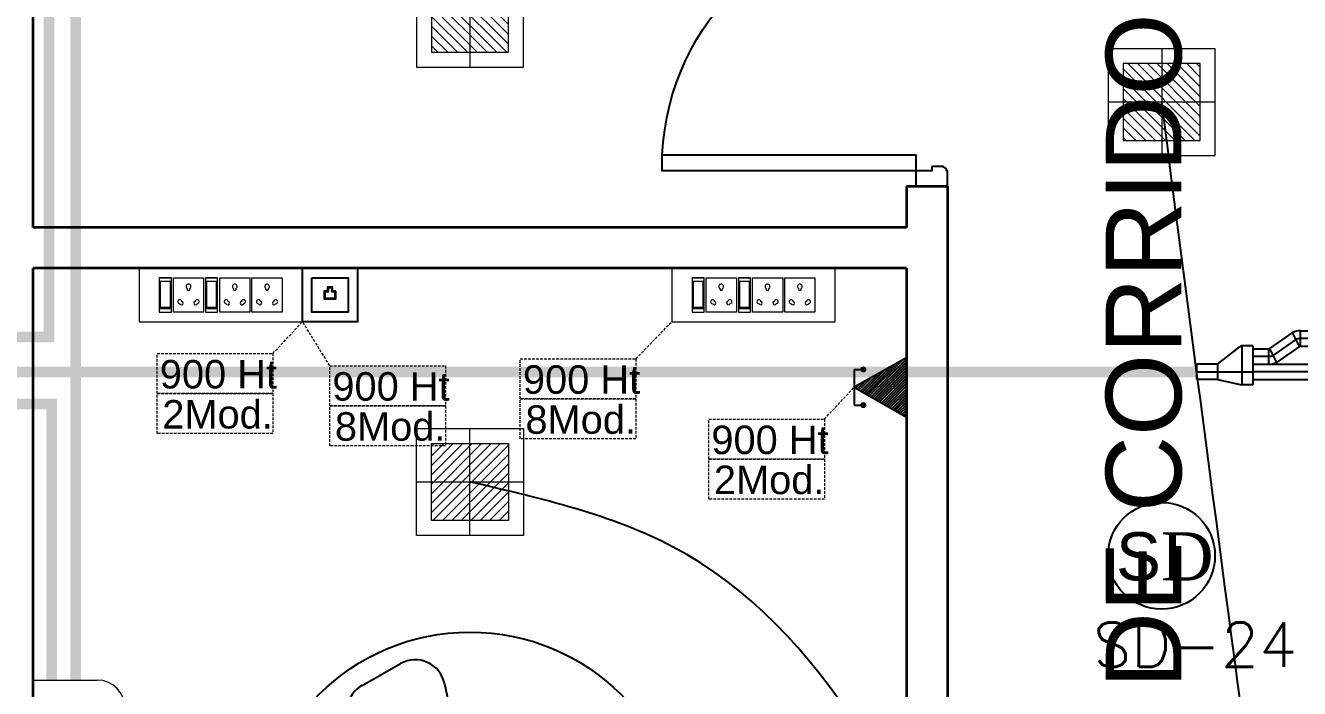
# Model space of a CAD drawing. Extents: x 3505867 to 3988380, y -625948 to -590408.
# Drawn here: x 3528217 to 3531795, y -601061 to -599198 of the extents above; entities that cross this region are included whole.
import ezdxf
from ezdxf.enums import TextEntityAlignment as Align

# ---------------------------------------------------------------- set-up
doc = ezdxf.new("R2010")
doc.units = 0
doc.header["$LTSCALE"] = 6
doc.header["$MEASUREMENT"] = 0
for name, pattern in [('1', [0]), ('CONTINU', [0]), ('DASHED2', [0.375, 0.25, -0.125])]:
    doc.linetypes.add(name, pattern=pattern)
doc.layers.get('0').update_dxf_attribs({"linetype": 'CONTINUOUS'})
for name, color, linetype, lineweight in [('1Y-JOINT', 1, 'CONTINUOUS', 25), ('ELE- DBS', 1, 'CONTINUOUS', 9), ('ELE-24W EMERGENCY  LED LIGHT', 5, 'CONTINUOUS', 18), ('ELE-24W LED LIGHT', 1, 'CONTINUOUS', 18), ('ELE-2NOS OF 6-16 RAW POWER SOCKET', 1, 'CONTINUOUS', 20), ('ELE-3NOS 6-16A POWER SOCKET', 5, 'CONTINUOUS', 25), ('ELE. 2N0S OF 6-16 UPS SOCKETS', 191, 'CONTINUOUS', 15), ('ELE. DB', 1, 'CONTINUOUS', 9), ('FA-BELOW SMOKE DERECTOR', 1, 'CONTINUOUS', 25), ('HTL-AC UNIT', 5, 'CONTINUOUS', 25), ('M-VRF- CKT', 5, 'CONTINUOUS', 30), ('MEP_HVAC_VRF_COPPER_PIPE', 6, 'CONTINUOUS', 9), ('vrf', 6, 'CONTINUOUS', 30), ('WALL', 10, 'CONTINUOUS', 35)]:
    doc.layers.add(name, color=color, linetype=linetype, lineweight=lineweight)
for name, color, linetype in [('24W RAW POWER', 1, 'CONTINUOUS'), ('24W UPS POWER LIGHT', 5, 'CONTINUOUS'), ('AC CKT-8', 110, 'CONTINUOUS'), ('DIM', 7, 'CONTINUOUS'), ('DOOR', 44, 'CONTINUOUS'), ('ELE-1200MM CEILINGFAN', 6, 'CONTINUOUS'), ('ELE-8M 6-16A UPS SOCKET', 223, 'CONTINUOUS'), ('ELE-TEL POINT', 4, 'CONTINUOUS'), ('ELE.LAN POINT', 3, 'CONTINUOUS'), ('FA-FIRE TEXT', 7, 'CONTINUOUS'), ('HTL-COPPER PIPE', 6, 'CONTINUOUS'), ('HVAC_HI_WALL_1TR', 1, 'CONTINUOUS'), ('LV.CC CEMARA', 66, 'CONTINUOUS'), ('M HVAC HIGH WALL UNIT', 3, 'CONTINUOUS'), ('MEP_HVAC_DRAIN_PIPE', 7, 'CONTINUOUS'), ('TEXT', 5, 'CONTINUOUS')]:
    doc.layers.add(name, color=color, linetype=linetype)
doc.layers.add('CFT_LOOPING', color=7, linetype='1', lineweight=0, true_color=0xd6d600)
doc.layers.add('ELE-LIGHTING WIRING', color=7, linetype='CONTINUOUS', true_color=0x63d7b6)
doc.styles.add('ARIAL', font='')
doc.styles.add('PDF Times New Roman', font='')
doc.styles.add('ROMANS', font='romans.shx')
doc.styles.get("Standard").update_dxf_attribs({"font": 'SIMPLEX'})
doc.styles.get('ARIAL').set_extended_font_data('Arial')
doc.styles.get('PDF Times New Roman').set_extended_font_data('Times New Roman')

# ---------------------------------------------------------------- blocks, each defined once
blk = doc.blocks.new('Z$W@#1841')
at = {"layer": 'DOOR'}
blk.add_lwpolyline([(482.4958492562516, 633.1520239433992), (482.4958492562516, -167.4081328623782), (532.9958492040975, -167.4081328623782), (532.9958492040975, 633.1520239433992)], close=True, dxfattribs=at)
for points in [[(-254.0643076240316, -217.9081328102244), (-267.56430760168, -217.9081328102244), (-267.56430760168, -167.4081328623784), (-317.2842284537333, -167.4081328623784), (-317.2842284537333, -267.4081327133668), (-267.56430760168, -267.4081327133668), (-267.56430760168, -265.1581327170921, 0.4142135623730951), (-256.3143076203064, -253.9081327357186), (-254.0643076240317, -253.9081327357186)], [(519.4958492264492, -217.9081328102242), (532.9958492040975, -217.9081328102242), (532.9958492040975, -167.4081328623782), (582.7157700561507, -167.4081328623782), (582.7157700561507, -267.4081327133666), (532.9958492040975, -267.4081327133666), (532.9958492040975, -265.1581327170919, -0.4142135623730951), (521.7458492227239, -253.9081327357184), (519.4958492264492, -253.9081327357184)]]:
    blk.add_lwpolyline(points, format="xyb", close=True, dxfattribs=at)
at = {"layer": 'DOOR', "color": 145}
blk.add_arc((518.3991009487806, -152.1393686359187), 786.1117062741538, 92.61772036991374, 181.1129344054778, dxfattribs=at)
blk = doc.blocks.new('CIVIL IVF')
at = {"layer": 'WALL', "color": 8, "linetype": 'ByBlock'}
for p, q in [((-15555.0166588258, 14172.67209221423), (-15555, 17415.17209221376)), ((-13102.84483534331, 14287.67209221423), (-13102.84483534331, 14172.67209221423)), ((-12987.84483534284, 14287.67209221423), (-13102.84483534284, 14287.67209221423)), ((-12987.84483534331, 14287.67209221423), (-12987.84483534331, 11730.17232276779)), ((-13102.84483534331, 14172.67209221423), (-15555.0166588258, 14172.67209221423)), ((-15555.03011209238, 11450.17151167896), (-15555.0172393606, 14057.67209221469)), ((-13102.84483534331, 14057.67209221469), (-15555.0172393606, 14057.67209221469)), ((-13102.84483534331, 14057.67209221469), (-13102.84483534331, 11730.17232276779))]:
    blk.add_line(p, q, dxfattribs=at)
at = {"layer": 'DOOR', "color": 8, "linetype": 'Continuous', "xscale": -0.8888888889923692, "yscale": 0.8888888889923692, "zscale": 0.8888888888759539, "rotation": 89.99999999999977}
blk.add_blockref('Z$W@#1841', (-13225.54095370416, 14805.64166645426), dxfattribs=at)
at = {"layer": 'DIM', "color": 8, "style": 'ARIAL'}
blk.add_text('1200 WIDE CORRIDOR', height=212.5, rotation=90, dxfattribs=at).set_placement((-12266.77096052142, 13380.2199477168), align=Align.BOTTOM_CENTER)
blk = doc.blocks.new('24w led emeregency')
at = {"layer": 'ELE-24W EMERGENCY  LED LIGHT'}
h = blk.add_hatch(dxfattribs=at)
h.set_pattern_fill('ANSI31', scale=166.666666666665, style=0)
h.set_pattern_definition([(45, (0, 0), (-14.73139127471959, 14.7313912747196), [])])
h.paths.add_polyline_path([(-115.397401795839, -115.397401795839), (-115.397401795839, 115.397401795839), (115.397401795839, 115.397401795839), (115.397401795839, -115.397401795839)])
at = {"layer": 'ELE-24W EMERGENCY  LED LIGHT', "color": 5}
for p, q in [((0, 160), (0, -160)), ((-160, 0), (160, 0))]:
    blk.add_line(p, q, dxfattribs=at)
for points in [[(-160, -160), (-160, 160), (160, 160), (160, -160)], [(-115.397401795839, -115.397401795839), (-115.397401795839, 115.397401795839), (115.397401795839, 115.397401795839), (115.397401795839, -115.397401795839)]]:
    blk.add_lwpolyline(points, close=True, dxfattribs=at)
blk = doc.blocks.new('24w led light')
at = {"layer": 'ELE-24W LED LIGHT', "color": 1, "lineweight": 0}
for p, q in [((159.0000000012145, 158.9999999986694), (-159.9999999987274, 159.0000000012225)), ((-159.9999999987274, 159.0000000012225), (-160.0000000012806, -159.9999999987194)), ((-0.5000000012805742, -159.999999999996), (-0.4999999987274407, 158.999999999946)), ((158.9999999987194, -160.0000000012726), (159.0000000012145, 158.9999999986694)), ((114.5367849160933, 114.5367849143026), (-115.5367849143026, 114.5367849161594)), ((-115.5367849143026, 114.5367849161594), (-115.5367849161594, -115.5367849143526)), ((114.5367849144106, -91.7112528255815), (-91.71125282390676, 114.5367849159273)), ((114.5367849147007, -63.51536992577766), (-63.51536992410293, 114.5367849156952)), ((114.5367849149328, -35.31948702603185), (-35.31948702429909, 114.5367849155211)), ((114.5367849151069, -7.123604126228013), (-7.123604124495255, 114.536784915289)), ((114.536784915339, 21.07227877357582), (21.07227877536661, 114.5367849150569)), ((114.5367849155711, 49.26816167332163), (49.26816167511242, 114.5367849148248)), ((114.5367849158032, 77.46404457312546), (77.46404457497428, 114.5367849145927)), ((114.5367849160353, 105.6599274730454), (105.6599274747201, 114.5367849143606)), ((114.5367849142945, -115.5367849162094), (114.5367849160933, 114.5367849143026)), ((110.1664341049445, -115.5367849160353), (-115.5367849143606, 110.1664341068094)), ((81.97055120514068, -115.5367849159193), (-115.5367849145927, 81.97055120700553)), ((53.77466830533685, -115.5367849157452), (-115.5367849147668, 53.77466830725971)), ((25.57878540547499, -115.536784915397), (-115.5367849150569, 25.57878540745588)), ((-160.000000000004, -0.4999999987194258), (158.999999999996, -0.5000000012725593)), ((-2.617097494328851, -115.5367849151649), (-115.536784915231, -2.617097492464012)), ((-30.81298039413269, -115.5367849150489), (-115.5367849154631, -30.81298039220982)), ((-59.00886329393652, -115.5367849148168), (-115.5367849156952, -59.00886329212971)), ((-87.20474619374036, -115.5367849144686), (-115.5367849159273, -87.20474619181749)), ((-115.4006290935442, -115.5367849142945), (-115.5367849161594, -115.4006290915633)), ((-115.5367849161594, -115.5367849143526), (114.5367849142945, -115.5367849162094)), ((-160.0000000012806, -159.9999999987194), (158.9999999987194, -160.0000000012726))]:
    blk.add_line(p, q, dxfattribs=at)
blk = doc.blocks.new('A$C07FB25EA')
at = {"layer": 'ELE-1200MM CEILINGFAN', "color": 3}
for p, q in [((6.532776267500593, 13.36735990063607), (9.466628320107704, 11.64112324596863)), ((0.2555713899018883, 2.637343919337582), (3.168330920685548, 12.07415516399124)), ((9.838218455632159, 7.943537505430868), (2.358767898105725, 1.207109641702118)), ((-11.7984145034352, 4.548378357842012), (-2.224771563924151, 1.439198100535577)), ((-14.84286138923198, -1.026129745423532), (-14.81482261964993, 2.37777899041248)), ((-2.411792527615034, -1.097340643536882), (-12.04069056159642, -3.293222517087997)), ((2.156221137716784, -1.540003275806157), (8.872359640910874, -8.780932646906876)), ((1.960196047803038, -12.49191586327652), (-0.1339963341779367, -2.646307742243152)), ((8.31008512173139, -12.34123015521618), (5.348194299542229, -14.01890223638475))]:
    blk.add_line(p, q, dxfattribs=at)
at = {"layer": 'ELE-1200MM CEILINGFAN', "color": 5, "ltscale": 10}
blk.add_circle((0, 0), 16.44920765180997, dxfattribs=at)
at = {"layer": 'ELE-1200MM CEILINGFAN', "color": 3}
for radius in [2.649698036423876, 1.57768634052507]:
    blk.add_circle((0, 0), radius, dxfattribs=at)
for centre, radius, start, end in [((5.364932230608247, 11.38253260855709), 2.302911, 59.52805232013018, 162.5228544712673), ((8.29878428322263, 9.656295953875087), 2.302911, 311.9493309576654, 59.52805232013018), ((-12.51198974412546, 2.358810032856127), 2.302911000000001, 71.9493309579858, 179.5280523201116), ((-12.54002851371843, -1.045098702990799), 2.302911000000001, 179.5280523201116, 282.5228544713182), ((7.175096283113817, -10.33743390556629), 2.302911000000001, 299.5280523201873, 42.52285447146621), ((4.213205460910103, -12.01510598673485), 2.302911000000001, 191.9493309577734, 299.5280523201873)]:
    blk.add_arc(centre, radius, start, end, dxfattribs=at)
blk = doc.blocks.new('WDD')
at = {"layer": 'ELE-LIGHTING WIRING', "color": 254, "linetype": 'ByBlock'}
blk.add_spline([(25105.94330622489, 7010.150880631758), (24862.96540876571, 8466.151711825049), (22367.73395740706, 10168.32510499959), (21697.1808025185, 12179.98456966027), (21419.12538409512, 14289.53001155308, -3.56410889761029e-09)], degree=3, dxfattribs=at)
at = {"layer": 'ELE-LIGHTING WIRING', "linetype": 'ByBlock'}
blk.add_spline([(20942.15516465716, 11815.97427120025), (20045.48754033772, 13040.43093469262), (19476.07758232672, 13222.50023098895, 2.764547168072462e-09)], degree=3, dxfattribs=at)
at = {"layer": '24W RAW POWER', "lineweight": 9, "xscale": -0.9404388715045132, "yscale": 0.9404388715045132, "zscale": 0.9404388715045132}
blk.add_blockref('24w led light', (19476.07758232672, 13222.50023098895, 2.764547168072462e-09), dxfattribs=at)
at = {"layer": '24W UPS POWER LIGHT', "lineweight": 9, "xscale": -0.9375000000222322, "yscale": 0.9375000000222322, "zscale": 0.9375000000222322}
for p in [(19476.53114293935, 14537.52954957564, -2.319212451648536e-09), (21419.12538409512, 14289.53001155308, -3.56410889761029e-09)]:
    blk.add_blockref('24w led emeregency', p, dxfattribs=at)
at = {"layer": 'ELE-1200MM CEILINGFAN', "color": 7, "ltscale": 8, "xscale": 36.47592107175105, "yscale": 36.47592107175105, "zscale": 36.47592107175105, "rotation": 180}
blk.add_blockref('A$C07FB25EA', (19476.54780176235, 12200.5300115532), dxfattribs=at)
blk = doc.blocks.new('543WYH')
at = {"layer": 'ELE-2NOS OF 6-16 RAW POWER SOCKET', "color": 30, "linetype": 'ByBlock'}
for p, q in [((-123.5217769169249, -56.96345380821731), (-123.5217769169249, -90.77214946039021)), ((-26.47829865571111, -56.96345380821731), (-123.5217769169249, -56.96345380821731)), ((-26.47829865571111, -56.96345380821731), (-123.5217769169249, -56.96345380821731)), ((-112.9565595253371, -59.78084511263296), (-112.9565595253371, -87.95475815609097)), ((-37.04351604729891, -59.78084511263296), (-112.9565595253371, -59.78084511263296)), ((-109.5756899602711, -59.78084511263296), (-109.5756899602711, -87.95475815609097)), ((-37.04351604729891, -87.95475815609097), (-37.04351604729891, -59.78084511263296)), ((-26.47829865571111, -56.96345380821731), (-26.47829865571111, -90.77214946039021)), ((-26.47829865571111, -90.77214946039021), (-26.47829865571111, -56.96345380821731)), ((-123.5217769169249, -90.77214946039021), (-26.47829865571111, -90.77214946039021)), ((-123.5217769169249, -96.40693206898868), (-26.47829865571111, -96.40693206898868)), ((-123.5217769169249, -181.4217434299644), (-123.5217769169249, -96.40693206898868)), ((-112.9565595253371, -87.95475815609097), (-37.04351604729891, -87.95475815609097)), ((-26.47829865571111, -96.40693206898868), (-26.47829865571111, -181.4217434299644)), ((-26.47829865571111, -181.4217434299644), (-123.5217769169249, -181.4217434299644)), ((-123.5217769169249, -187.0565260385629), (-123.5217769169249, -220.8652216907358)), ((-26.47829865571111, -187.0565260385629), (-123.5217769169249, -187.0565260385629)), ((-26.47829865571111, -187.0565260385629), (-123.5217769169249, -187.0565260385629)), ((-112.9565595253371, -189.8739173429785), (-112.9565595253371, -218.047830386553)), ((-37.04351604729891, -189.8739173429785), (-112.9565595253371, -189.8739173429785)), ((-109.5756899602711, -189.8739173429785), (-109.5756899602711, -218.047830386553)), ((-37.04351604729891, -218.047830386553), (-37.04351604729891, -189.8739173429785)), ((-26.47829865571111, -187.0565260385629), (-26.47829865571111, -220.8652216907358)), ((-26.47829865571111, -220.8652216907358), (-26.47829865571111, -187.0565260385629)), ((-123.5217769169249, -220.8652216907358), (-26.47829865571111, -220.8652216907358)), ((-123.5217769169249, -311.5148156604264), (-123.5217769169249, -226.5000042994507)), ((-123.5217769169249, -226.5000042994507), (-26.47829865571111, -226.5000042994507)), ((-112.9565595253371, -218.047830386553), (-37.04351604729891, -218.047830386553)), ((-26.47829865571111, -226.5000042994507), (-26.47829865571111, -311.5148156604264)), ((-26.47829865571111, -311.5148156604264), (-123.5217769169249, -311.5148156604264)), ((-123.5217769169249, -402.164409630117), (-123.5217769169249, -317.1495982691413)), ((-123.5217769169249, -317.1495982691413), (-26.47829865571111, -317.1495982691413)), ((-26.47829865571111, -317.1495982691413), (-26.47829865571111, -402.164409630117)), ((-26.47829865571111, -402.164409630117), (-123.5217769169249, -402.164409630117))]:
    blk.add_line(p, q, dxfattribs=at)
blk.add_lwpolyline([(-150.0000377865508, -4.299450665712357e-06), (-150.0000377865508, -459.1278591387672), (-3.778655081987381e-05, -459.1278591387672), (-3.778655081987381e-05, -4.299450665712357e-06)], close=True, dxfattribs=at)
for centre, radius, start, end in [((-97.86541882064193, -119.1818274246762), 4.600757324911249, 112.6838099348948, 345.0951366623098), ((-93.9430803344585, -114.6872336358065), 5.702069884254543, 275.2689128867673, 182.510033704047), ((-57.6623558755964, -138.914337749593), 4.216839631109748, 71.40311952469378, 288.5968804753062), ((-51.0442146747373, -138.914337749593), 6.616767067349747, 217.1583653105455, 142.8416346886511), ((-97.86541882064193, -158.6468480741605), 4.600757324911249, 14.90486333769024, 247.3161900656643), ((-93.9430803344585, -163.141441863263), 5.702069884254543, 177.489966295953, 84.73108711323273), ((-97.86541882064193, -249.2748996550217), 4.600757324911249, 112.6838099348948, 345.0951366609087), ((-93.9430803344585, -244.780305866152), 5.702069884254543, 275.2689128867673, 182.5100337052157), ((-97.86541882064193, -288.7399203048553), 4.600757324911249, 14.90486333909126, 247.3161900651052), ((-57.6623558755964, -269.0074099799385), 4.216839631109748, 71.40311952469378, 288.5968804753062), ((-51.0442146747373, -269.0074099799385), 6.616767067349747, 217.1583653105455, 142.8416346894545), ((-93.9430803344585, -293.234514093725), 5.702069884254543, 177.4899662947843, 84.73108711323273), ((-97.86541882064193, -339.9244936248288), 4.600757324911249, 112.6838099343357, 345.0951366623098), ((-93.9430803344585, -335.4298998358427), 5.702069884254543, 275.2689128867673, 182.5100337052157), ((-57.6623558755964, -359.6570039496291), 4.216839631109748, 71.40311952469378, 288.5968804753062), ((-51.0442146747373, -359.6570039496291), 6.616767067349747, 217.1583653105455, 142.8416346894545), ((-97.86541882064193, -379.3895142744295), 4.600757324911249, 14.90486333769024, 247.3161900656643), ((-93.9430803344585, -383.8841080634156), 5.702069884254543, 177.4899662947843, 84.73108711323273)]:
    blk.add_arc(centre, radius, start, end, dxfattribs=at)
blk = doc.blocks.new('543E')
at = {"layer": 'ELE. 2N0S OF 6-16 UPS SOCKETS', "color": 72, "linetype": 'ByBlock'}
for p, q in [((-123.5217769159935, -56.96349896851461), (-123.5217769159935, -90.77219462010544)), ((-26.47829865524545, -56.96349896851461), (-123.5217769159935, -56.96349896851461)), ((-26.47829865524545, -56.96349896851461), (-123.5217769159935, -56.96349896851461)), ((-112.9565595248714, -59.78089027281385), (-112.9565595248714, -87.9548033158062)), ((-37.04351604636759, -59.78089027281385), (-112.9565595248714, -59.78089027281385)), ((-109.5756899598055, -59.78089027281385), (-109.5756899598055, -87.9548033158062)), ((-37.04351604636759, -87.9548033158062), (-37.04351604636759, -59.78089027281385)), ((-26.47829865524545, -56.96349896851461), (-26.47829865524545, -90.77219462010544)), ((-26.47829865524545, -90.77219462010544), (-26.47829865524545, -56.96349896851461)), ((-123.5217769159935, -90.77219462010544), (-26.47829865524545, -90.77219462010544)), ((-123.5217769159935, -96.40697722870391), (-26.47829865524545, -96.40697722870391)), ((-123.5217769159935, -181.4217885899125), (-123.5217769159935, -96.40697722870391)), ((-112.9565595248714, -87.9548033158062), (-37.04351604636759, -87.9548033158062)), ((-26.47829865524545, -96.40697722870391), (-26.47829865524545, -181.4217885899125)), ((-26.47829865524545, -181.4217885899125), (-123.5217769159935, -181.4217885899125)), ((-123.5217769159935, -187.0565711985109), (-123.5217769159935, -220.8652668508003)), ((-26.47829865524545, -187.0565711985109), (-123.5217769159935, -187.0565711985109)), ((-26.47829865524545, -187.0565711985109), (-123.5217769159935, -187.0565711985109)), ((-112.9565595248714, -189.8739625028102), (-112.9565595248714, -218.047875546501)), ((-37.04351604636759, -189.8739625028102), (-112.9565595248714, -189.8739625028102)), ((-109.5756899598055, -189.8739625028102), (-109.5756899598055, -218.047875546501)), ((-37.04351604636759, -218.047875546501), (-37.04351604636759, -189.8739625028102)), ((-26.47829865524545, -187.0565711985109), (-26.47829865524545, -220.8652668508003)), ((-26.47829865524545, -220.8652668508003), (-26.47829865524545, -187.0565711985109)), ((-123.5217769159935, -220.8652668508003), (-26.47829865524545, -220.8652668508003)), ((-123.5217769159935, -311.5148608206073), (-123.5217769159935, -226.5000494593987)), ((-123.5217769159935, -226.5000494593987), (-26.47829865524545, -226.5000494593987)), ((-112.9565595248714, -218.047875546501), (-37.04351604636759, -218.047875546501)), ((-26.47829865524545, -226.5000494593987), (-26.47829865524545, -311.5148608206073)), ((-26.47829865524545, -311.5148608206073), (-123.5217769159935, -311.5148608206073)), ((-123.5217769159935, -402.1644547904143), (-123.5217769159935, -317.1496434292058)), ((-123.5217769159935, -317.1496434292058), (-26.47829865524545, -317.1496434292058)), ((-26.47829865524545, -317.1496434292058), (-26.47829865524545, -402.1644547904143)), ((-26.47829865524545, -402.1644547904143), (-123.5217769159935, -402.1644547904143))]:
    blk.add_line(p, q, dxfattribs=at)
blk.add_lwpolyline([(-150.0000377856195, -4.945939872413874e-05), (-150.0000377856195, -459.1279042988317), (-3.778561949729919e-05, -459.1279042988317), (-3.778561949729919e-05, -4.945939872413874e-05)], close=True, dxfattribs=at)
for centre, radius, start, end in [((-97.86541882017627, -119.1818725845078), 4.60075732491125, 112.683809928426, 345.0951366623096), ((-93.94308033399284, -114.6872787954053), 5.702069884254543, 275.2689128915341, 182.510033707553), ((-57.66235587513074, -138.9143829093082), 4.216839631109748, 71.40311952469379, 288.5968804753062), ((-51.04421467427164, -138.9143829093082), 6.616767067349747, 217.1583653161947, 142.8416346902578), ((-97.86541882017627, -158.6468932341086), 4.60075732491125, 14.90486333769031, 247.316190071574), ((-93.94308033399284, -163.1414870232111), 5.702069884254543, 177.4899662994587, 84.73108710846594), ((-97.86541882017627, -249.2749448152026), 4.60075732491125, 112.683809928426, 345.0951366623096), ((-93.94308033399284, -244.7803510261001), 5.702069884254543, 275.2689128915341, 182.510033707553), ((-97.86541882017627, -288.7399654648034), 4.60075732491125, 14.90486333769031, 247.3161900715739), ((-57.66235587513074, -269.007455140003), 4.216839631109748, 71.40311952469392, 288.5968804753061), ((-51.04421467427164, -269.007455140003), 6.616767067349747, 217.1583653097421, 142.841634690258), ((-93.94308033399284, -293.2345592539059), 5.702069884254543, 177.4899662924471, 84.73108710846597), ((-97.86541882017627, -339.9245387850096), 4.60075732491125, 112.6838099284261, 345.0951366623096), ((-93.94308033399284, -335.4299449959071), 5.702069884254543, 275.268912891534, 182.5100337075529), ((-57.66235587513074, -359.65704910981), 4.216839631109748, 71.40311952469392, 288.5968804753061), ((-51.04421467427164, -359.65704910981), 6.616767067349747, 217.1583653097421, 142.8416346838053), ((-97.86541882017627, -379.3895594346104), 4.60075732491125, 14.90486333769031, 247.3161900715739), ((-93.94308033399284, -383.8841532237129), 5.702069884254543, 177.4899662924471, 84.73108710846597)]:
    blk.add_arc(centre, radius, start, end, dxfattribs=at)
blk = doc.blocks.new('SFDS')
at = {"layer": 'CFT_LOOPING', "color": 7, "linetype": 'DASHED2', "ltscale": 5}
for p, q in [((19082.6267985967, 13548.80452803837), (19006.22094779974, 13672.50000000093)), ((19942.59981624316, 13568.14740750624), (20043.20215923619, 13672.50003336661))]:
    blk.add_line(p, q, dxfattribs=at)
for points in [[(19617.7797972085, 13568.14740750624), (19942.59981624316, 13568.14740750624), (19942.59981624316, 13455.64740750624), (19617.7797972085, 13455.64740750624)], [(19082.6267985967, 13548.80452803837), (19407.44681763137, 13548.80452803837), (19407.44681763137, 13436.30452803837), (19082.6267985967, 13436.30452803837)], [(19617.7797972085, 13455.64740750624), (19942.59981624316, 13455.64740750624), (19942.59981624316, 13343.14740750624), (19617.7797972085, 13343.14740750624)], [(19082.6267985967, 13436.30452803837), (19407.44681763137, 13436.30452803837), (19407.44681763137, 13323.80452803837), (19082.6267985967, 13323.80452803837)]]:
    blk.add_lwpolyline(points, close=True, dxfattribs=at)
at = {"layer": 'ELE-3NOS 6-16A POWER SOCKET', "color": 254, "linetype": 'ByBlock', "rotation": 90}
blk.add_blockref('543WYH', (18547.0758493552, 13822.50003778748), dxfattribs=at)
at = {"layer": 'ELE-8M 6-16A UPS SOCKET', "color": 254, "linetype": 'ByBlock', "rotation": 90}
blk.add_blockref('543E', (20043.18487047125, 13822.50007115223), dxfattribs=at)
at = {"layer": 'TEXT', "color": 7, "char_height": 80, "attachment_point": 1}
for s, insert, width in [('\\A1;{\\fArial|b0|i0|c0|p34;900 Ht\\P}', (19090.06863865675, 13530.72632386384), 8957.987203209177), ('\\A1;{\\fArial|b0|i0|c0|p34;900 Ht\\P}', (19625.22163726855, 13550.06920333172), 8957.987203209177), ('\\A1;{\\fArial|b0|i0|c0|p34;8Mod.\\P}', (19097.08743082359, 13418.22632385918), 352.574825963015), ('\\A1;{\\fArial|b0|i0|c0|p34;8Mod.\\P}', (19632.24042943539, 13437.56920332706), 352.574825963015)]:
    blk.add_mtext(s, dxfattribs=dict(at, insert=insert, width=width))
blk = doc.blocks.new('tel')
at = {"layer": 'ELE-TEL POINT', "ltscale": 30}
h = blk.add_hatch(dxfattribs=at)
h.set_pattern_fill('ANSI31', color=4, scale=19.02538721664727, angle=1.842772815317326e-14, style=0)
h.set_pattern_definition([(45.00000000000005, (-98.62586017362776, 0.1843474022112787), (-42.71321250200187, 42.71321250200188), [])])
h.paths.add_polyline_path([(-98.62586017362776, 0.1843474022112787), (839.5717295827928, 1653.867201885411), (1777.769319346301, -3.322933307241316)])
at = {"layer": 'ELE-TEL POINT', "color": 4, "ltscale": 30}
for p, q in [((-98.62586017362776, 0.1843474022112787), (839.5717295827928, 1653.867201885411)), ((839.5717295827928, 1653.867201885411), (1777.769319346301, -3.322933307241316)), ((1777.769319346301, -3.322933307241316), (-98.62586017362776, 0.1843474022112787))]:
    blk.add_line(p, q, dxfattribs=at)
at = {"layer": 'ELE-TEL POINT', "color": 4, "ltscale": 12}
for p, q in [((275.5649257548229, 1648.43990473828), (275.0968232608537, 1398.005072778664)), ((1403.554303520788, 1646.331513375854), (1403.086201033906, 1395.896681418231))]:
    blk.add_line(p, q, dxfattribs=at)
at = {"layer": 'ELE-TEL POINT', "color": 4, "linetype": 'Continuous', "ltscale": 12}
blk.add_line((275.5649257548229, 1648.43990473828), (1403.554303520788, 1646.331513375854), dxfattribs=at)
at = {"layer": 'ELE-TEL POINT', "color": 4, "ltscale": 30, "const_width": 95.12693608323836}
for points in [[(227.467425296497, 1362.73256123067, 1), (322.5943613797333, 1362.73256123067, 1)], [(1355.45680306955, 1360.624169870459, 1), (1450.583739152786, 1360.624169870459, 1)]]:
    blk.add_lwpolyline(points, format="xyb", close=True, dxfattribs=at)
blk = doc.blocks.new('Voice')
at = {"layer": 'ELE.LAN POINT', "color": 6}
for points in [[(-0.0001435091835446656, -31.83524279187447), (127.8731920092255, -31.83524279191364), (127.8731920092255, 91.99998739433515), (-0.0001435091835446656, 91.99998739437433)], [(21.85946668858487, -9.975632593831826), (106.0135818114571, -9.975632593831826), (106.0135818114571, 70.14037719625334), (21.85946668858487, 70.14037719629252)], [(77.26763112169853, 21.4423185055611), (69.73059573140364, 21.4423185055611), (69.73059573140364, 11.69924630392988), (58.14245276861877, 11.69924630392988), (58.14245276861877, 21.4423185055611), (50.60541737832387, 21.4423185055611), (50.60541737832387, 38.72242609717381), (77.26763112169853, 38.72242609717381)], [(75.92159601097843, 22.78835361628119), (68.38456062068354, 22.78835361628119), (68.38456062068354, 13.04528141464998), (59.48848787933886, 13.04528141464998), (59.48848787933886, 22.78835361628119), (51.95145248904397, 22.78835361628119), (51.95145248904397, 37.37639098645371), (75.92159601097843, 37.37639098645371)]]:
    blk.add_lwpolyline(points, close=True, dxfattribs=at)
blk = doc.blocks.new('SMOKE DETECTOR')
at = {"layer": 'FA-BELOW SMOKE DERECTOR', "color": 7}
blk.add_circle((931028.7306233168, -118293.8702529273), 166.0108993562608, dxfattribs=at)
at = {"layer": 'FA-BELOW SMOKE DERECTOR', "insert": (930887.0836242564, -118372.9609814075), "char_height": 150, "attachment_point": 7, "style": 'PDF Times New Roman'}
blk.add_mtext('{\\fArial|b0|i0|c0|p34;S}D', dxfattribs=at)
blk = doc.blocks.new('EFRWR')
at = {"layer": 'CFT_LOOPING', "color": 7, "linetype": 'DASHED2', "ltscale": 5}
for p, q in [((18922.77908084402, 13583.02462117618), (19006.20370849455, 13672.5000000007)), ((20471.79842681391, 13398.71290815179), (20555.22305446444, 13488.18828697631))]:
    blk.add_line(p, q, dxfattribs=at)
at = {"layer": 'CFT_LOOPING', "color": 7, "linetype": 'DASHED2', "ltscale": 5, "elevation": 1.491207524565167e-10}
for points in [[(18597.95906180935, 13583.02462117618), (18922.77908084402, 13583.02462117618), (18922.77908084402, 13470.52462117618), (18597.95906180935, 13470.52462117618)], [(18597.95906180935, 13470.52462117618), (18922.77908084402, 13470.52462117618), (18922.77908084402, 13358.02462117618), (18597.95906180935, 13358.02462117618)]]:
    blk.add_lwpolyline(points, close=True, dxfattribs=at)
at = {"layer": 'CFT_LOOPING', "color": 7, "linetype": 'DASHED2', "ltscale": 5}
for points in [[(20146.97840777924, 13398.71290815179), (20471.79842681391, 13398.71290815179), (20471.79842681391, 13286.21290815179), (20146.97840777924, 13286.21290815179)], [(20146.97840777924, 13286.21290815179), (20471.79842681391, 13286.21290815179), (20471.79842681391, 13173.71290815179), (20146.97840777924, 13173.71290815179)]]:
    blk.add_lwpolyline(points, close=True, dxfattribs=at)
at = {"layer": 'ELE-TEL POINT', "color": 0, "ltscale": 30, "xscale": -0.08874706337416964, "yscale": 0.0887470633741702, "zscale": 0.0887470633741702, "rotation": 89.89290517887964}
blk.add_blockref('tel', (20702.13792538177, 13562.42333531321), dxfattribs=at)
at = {"layer": 'ELE.LAN POINT', "color": 7, "xscale": -1.211286963933217, "yscale": 1.211286963933217, "zscale": 1.211286963933217, "rotation": 179.9999999999999}
blk.add_blockref('Voice', (19006.20388232544, 13783.93838541349), dxfattribs=at)
at = {"layer": 'FA-BELOW SMOKE DERECTOR', "color": 6, "xscale": 0.9035551315104862, "yscale": 0.9035551315104862, "zscale": 0.9035551315104862}
blk.add_blockref('SMOKE DETECTOR', (-819817.131973735, 119900.0337242564), dxfattribs=at)
at = {"layer": 'FA-FIRE TEXT', "color": 200, "linetype": 'CONTINU', "insert": (21226.21790240798, 12827.7143958396), "char_height": 125, "width": 349.8378647597838, "attachment_point": 1, "style": 'ROMANS'}
blk.add_mtext('{\\C256;SD-24}', dxfattribs=at)
at = {"layer": 'TEXT', "color": 7, "char_height": 80, "attachment_point": 1}
for s, insert, width in [('\\A1;{\\fArial|b0|i0|c0|p34;900 Ht\\P}', (18605.40090186941, 13564.94641700166), 8957.987203209177), ('\\A1;{\\fArial|b0|i0|c0|p34;2Mod.\\P}', (18612.41969403625, 13452.446416997), 352.574825963015), ('\\A1;{\\fArial|b0|i0|c0|p34;900 Ht\\P}', (20154.4202478393, 13380.63470397727), 8957.987203209177), ('\\A1;{\\fArial|b0|i0|c0|p34;2Mod.\\P}', (20161.43904000614, 13268.13470397261), 352.574825963015)]:
    blk.add_mtext(s, dxfattribs=dict(at, insert=insert, width=width))
blk = doc.blocks.new('HI WALL SPLIT AC UNIT 1TR')
at = {"layer": 'M HVAC HIGH WALL UNIT', "color": 1, "lineweight": 5}
for p, q in [((1294404.320245413, -128751.9508093165), (1294404.320245413, -129680.9508093165)), ((1294404.320245413, -128751.9508093165), (1294583.570245413, -128751.9508093165)), ((1294662.320245413, -128830.7008093166), (1294662.320245413, -129602.2008093166)), ((1294404.320245413, -129680.9508093165), (1294583.570245413, -129680.9508093165))]:
    blk.add_line(p, q, dxfattribs=at)
at = {"layer": 'M HVAC HIGH WALL UNIT', "color": 8, "lineweight": 5}
for p, q in [((1294616.138504561, -128830.7008093166), (1294616.138504561, -129602.2008093166)), ((1294625.374786518, -128830.7008093166), (1294625.374786518, -129602.2008093166)), ((1294636.920263114, -128830.7008093166), (1294636.920263114, -129602.2008093166)), ((1294646.156627838, -128830.7008093166), (1294646.156627838, -129602.2008093166)), ((1294655.392992562, -128830.7008093166), (1294655.392992562, -129602.2008093166))]:
    blk.add_line(p, q, dxfattribs=at)
at = {"layer": 'M HVAC HIGH WALL UNIT', "color": 7, "lineweight": 5}
for p, q in [((1294742.711258557, -129039.8295077601), (1294673.555560595, -129117.425743708)), ((1294742.711258557, -129349.7037106835), (1294673.555560595, -129272.1074747357))]:
    blk.add_line(p, q, dxfattribs=at)
at = {"layer": 'M HVAC HIGH WALL UNIT', "color": 1, "lineweight": 5}
for centre, radius, start, end in [((1294583.570245413, -128830.7008093166), 78.75, 0, 90), ((1294583.570245413, -129602.2008093166), 78.7500000000291, 270, 0)]:
    blk.add_arc(centre, radius, start, end, dxfattribs=at)
at = {"layer": 'M HVAC HIGH WALL UNIT', "color": 7, "lineweight": 5}
for points in [[(1294760.918404835, -129058.7388262148), (1294724.50411228, -129020.9201893049), (1294856.167169286, -128930.5866300943)], [(1294760.918404835, -129330.7943922286), (1294724.50411228, -129368.6130291382), (1294856.167169286, -129458.9465883487)]]:
    blk.add_solid(points, dxfattribs=at)
blk = doc.blocks.new('Y-JOINT')
at = {"layer": '1Y-JOINT', "extrusion": (7.0061e-12, -6.61627518758e-05, 0.9999999978112452)}
for p, q in [((416463.059800534, -2628.477815438266, 0.0212501967036461), (416499.0623852817, -2628.477811628516, 0.0212501967034657)), ((416463.0598141798, -2757.431454850681, 0.0122218888698508), (416463.059800534, -2628.477815438266, 0.0212501967036461)), ((416499.0623989278, -2757.431451040931, 0.0122218888696703), (416499.0623852817, -2628.477811628516, 0.0212501967034657)), ((416579.1185597735, -2646.098353163921, 0.0200843726238366), (416499.0623852817, -2628.477811628516, 0.0212501967034657)), ((416463.0598023985, -2646.098365446611, 0.0200843726229758), (416247.0802495824, -2646.098388301296, 0.0200843726239684)), ((416247.0802495824, -2646.098388301296, 0.0200843726239684), (416247.0802549376, -2696.705863564449, 0.016736042787696)), ((416247.0802522601, -2671.402125934343, 0.0184102077058322), (416463.0598050762, -2671.402103079658, 0.0184102077048396)), ((416463.0598077538, -2696.705840709765, 0.0167360427867033), (416247.0802549376, -2696.705863564449, 0.016736042787696)), ((416310.2984731082, -2755.198419004475, 0.0128660139043045), (416385.7888925825, -2702.753597620293, 0.0163359070873506)), ((416408.0270002052, -2748.213284405415, 0.0133281689478352), (416385.7888925825, -2702.753597620293, 0.0163359070873506)), ((416463.0598077538, -2696.705840709765, 0.0167360427867033), (416411.9147749667, -2696.705846121855, 0.0167360427868838)), ((416411.9147803221, -2747.313321383554, 0.0133877129507918), (416411.9147749667, -2696.705846121855, 0.0167360427868838)), ((416579.1185651289, -2696.70582842856, 0.0167360427875641), (416505.9748338273, -2754.106289843767, 0.0124418906368903)), ((416306.4106929917, -2756.098382024851, 0.0128064699012575), (416247.0802612224, -2756.098388301645, 0.0128064699016185)), ((416247.0802628622, -2771.594680903916, 0.0117811925369643), (416247.0802612224, -2756.098388301645, 0.0128064699016185)), ((416247.0802612224, -2756.098388303129, 0.0128064699015282), (416247.0802665777, -2806.705863564799, 0.0094581400654363)), ((416306.4106929917, -2756.098382024851, 0.0128064699012575), (416306.4106983468, -2806.705857286522, 0.0094581400651655)), ((416310.2984731082, -2755.198419004475, 0.0128660139043045), (416332.5365807311, -2800.658105788112, 0.009858275764789)), ((416321.4175269195, -2777.928262395552, 0.0113621448345467), (416398.7476725042, -2724.583478209185, 0.0148915820204593)), ((416332.5365807311, -2800.658105788112, 0.009858275764789), (416408.0270002052, -2748.213284405415, 0.0133281689478352)), ((416411.9147776442, -2722.009583753447, 0.0150618778688378), (416463.0598104315, -2722.009578341327, 0.0150618778686574)), ((416463.0598131091, -2747.313315971433, 0.0133877129506114), (416411.9147803221, -2747.313321383554, 0.0133877129507918)), ((416463.0598141798, -2757.431454850681, 0.0122218888698508), (416499.0623989278, -2757.431451040931, 0.0122218888696703)), ((416247.0802639, -2781.402125934721, 0.0111323049834823), (416306.4106956693, -2781.402119656443, 0.0111323049832115)), ((416306.4106983468, -2806.705857286522, 0.0094581400651655), (416247.0802665777, -2806.705863564799, 0.0094581400654363))]:
    blk.add_line(p, q, dxfattribs=at)
at = {"layer": '1Y-JOINT', "extrusion": (6.9964e-12, -6.61627518758e-05, 0.9999999978112452)}
for p, q in [((416647.0802525457, -2671.402083605353, 0.0184102077060127), (416463.0598050762, -2671.402103079658, 0.0184102077048396)), ((416579.1185597735, -2646.098353163921, 0.0200843726238366), (416647.0802498681, -2646.098345972307, 0.0200843726241489)), ((416647.0802498681, -2646.098345972307, 0.0200843726241489), (416647.0802552234, -2696.705821235461, 0.0167360427878765)), ((416579.1185651289, -2696.70582842856, 0.0167360427875641), (416647.0802552234, -2696.705821235461, 0.0167360427878765))]:
    blk.add_line(p, q, dxfattribs=at)
at = {"layer": '1Y-JOINT'}
blk.add_line((416579.1185651289, -2696.70582842856, 0.0167360427875641), (416579.1185597735, -2646.098353163921, 0.0200843726238366), dxfattribs=at)
at = {"layer": '1Y-JOINT', "extrusion": (7.0061e-12, -6.61627518758e-05, 0.9999999978112452)}
for centre, radius, start, end in [((416411.9147812583, -2756.160775215933, 0.1951604399708007), 59.45493601491307, 90.00000606312693, 116.0670959920746), ((416306.4106920555, -2747.250914417913, 0.1951604399708918), 8.847460716504818, 270.0000060631269, 296.0670959920747), ((416411.9147812583, -2756.160775215933, 0.1951604399708007), 34.15119836570895, 90.00000606312693, 116.0670959920746), ((416411.9147812583, -2756.160775215933, 0.1951604399708007), 8.847460716504818, 90.00000606312693, 116.0670959920746), ((416499.0623979913, -2748.583983468298, 0.1946640598047753), 8.847460716504818, 270.0000060631269, 321.3788725027825), ((416306.4106920555, -2747.250914417913, 0.1951604399708918), 34.15119836570895, 270.0000060631269, 296.0670959920747), ((416306.4106920555, -2747.250914417913, 0.1951604399708918), 59.45493601491307, 270.0000060631269, 296.0670959920747)]:
    blk.add_arc(centre, radius, start, end, dxfattribs=at)
blk = doc.blocks.new('A$C4D743431')
at = {"layer": 'AC CKT-8', "xscale": 0.933787291884793, "yscale": 0.933787291884793, "zscale": 0.933787291884793, "rotation": 359.9999939263457}
blk.add_blockref('Y-JOINT', (-389059.7484762961, 2494.562559566745, -0.01719121799683417), dxfattribs=at)
blk = doc.blocks.new('G$C4406566D')
at = {"layer": 'M-VRF- CKT', "xscale": 0.8031807735897878, "yscale": 0.8031807735897878, "zscale": 0.8031807735897878, "rotation": 180}
for p in [(-224.2044628872536, -88.81145790810115, 0.005876010468789758), (-224.20446288737, -88.81145790810115, 0.005876010468789758)]:
    blk.add_blockref('A$C4D743431', p, dxfattribs=at)
blk = doc.blocks.new('G$C186CAD5F')
at = {"layer": 'vrf', "color": 3, "xscale": 8.96419313933734, "yscale": 8.96419313933734, "zscale": 8.96419313933734, "rotation": 270.0000005682937}
blk.add_blockref('G$C4406566D', (796.1230816186871, -2009.812100126641, -0.05267369273099937), dxfattribs=at)
blk = doc.blocks.new('DAD')
at = {"layer": 'MEP_HVAC_DRAIN_PIPE', "linetype": 'ByBlock', "const_width": 30}
blk.add_lwpolyline([(18368.88426005049, 12665.73681257654), (18368.88426005049, 14929.3859441377), (20616.57502410002, 14929.3859441377), (20616.57502410002, 15721.23900550464), (20882.98561800923, 15721.23900550464)], dxfattribs=at)
at = {"layer": 'MEP_HVAC_VRF_COPPER_PIPE', "color": 6, "linetype": 'ByBlock', "const_width": 30}
for points, elevation in [([(18038.44966359297, 13629.36002571566), (18294.50933735957, 13629.36002571566), (18294.67327818274, 15094.23666132905)], -0.0138758384467001), ([(18038.44966263929, 13531.40327274101), (21517.78332090518, 13531.40327274101)], -0.006222254271002873), ([(17241.14440365741, 13441.27068962215), (18302.14649275597, 13441.27068962227), (18302.05969932908, 12665.73681022075)], -0.0138758384467001)]:
    blk.add_lwpolyline(points, dxfattribs=dict(at, elevation=elevation))
at = {"layer": 'HTL-COPPER PIPE', "xscale": 0.1271654228864588, "yscale": 0.1271654228864588, "zscale": 0.1271654228864588, "rotation": 89.99999888478091}
blk.add_blockref('G$C186CAD5F', (21517.78332090471, 13531.40327274101, -0.006222254271002872), dxfattribs=at)
at = {"layer": 'HVAC_HI_WALL_1TR', "rotation": 359.9935877759083}
blk.add_blockref('HI WALL SPLIT AC UNIT 1TR', (-1276139.859574515, 141562.5626276407), dxfattribs=at)

msp = doc.modelspace()

# ---------------------------------------------------------------- block references
at = {"linetype": 'ByBlock'}
msp.add_blockref('CIVIL IVF', (3543793.958465429, -613938.4187888083), dxfattribs=at)
at = {"layer": 'ELE- DBS', "color": 0, "linetype": 'ByBlock'}
msp.add_blockref('SFDS', (3509988.958465429, -613703.2466965945), dxfattribs=at)
at = {"layer": 'ELE. DB', "color": 0, "linetype": 'ByBlock'}
msp.add_blockref('WDD', (3509988.958465429, -613703.2466965945), dxfattribs=at)
at = {"layer": 'HTL-AC UNIT', "color": 0, "linetype": 'ByBlock'}
msp.add_blockref('DAD', (3509988.958465429, -613703.2466965945), dxfattribs=at)
at = {"layer": 'LV.CC CEMARA', "color": 0, "linetype": 'ByBlock'}
msp.add_blockref('EFRWR', (3509988.958465429, -613703.2466965945), dxfattribs=at)

doc.saveas('drawing.dxf')
